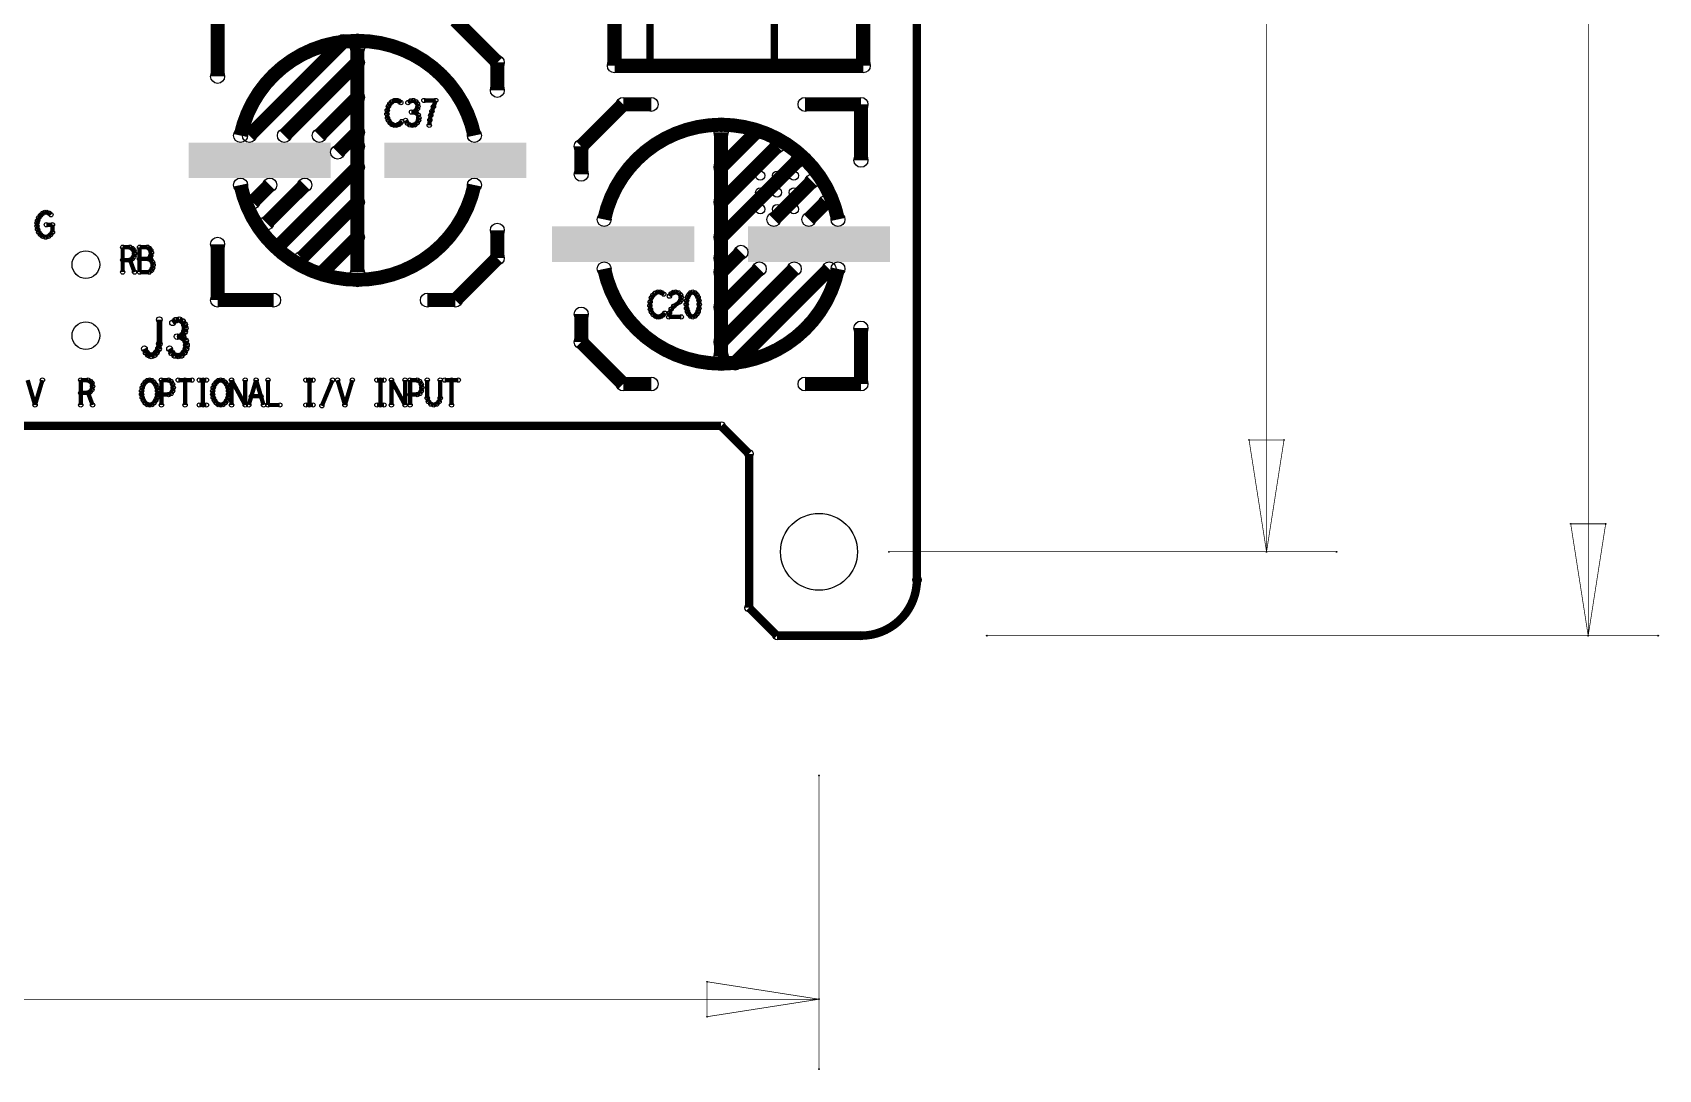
# Model space of a CAD drawing. Extents: x -18 to 115, y -16 to 67.
# Drawn here: x 53.4 to 111.5, y -15.5 to 21.6 of the extents above; entities that cross this region are included whole.
import ezdxf

# ---------------------------------------------------------------- set-up
doc = ezdxf.new("R2010")
doc.units = 0
doc.layers.get('0').update_dxf_attribs({"linetype": 'CONTINUOUS'})
for name, color, linetype in [('BOARD_ART', 7, 'CONTINUOUS'), ('DIMENSION_ART', 2, 'CONTINUOUS'), ('IVSTD1-2-1-2_DRL', 4, 'CONTINUOUS'), ('PASTETOP_ART', 5, 'CONTINUOUS'), ('SILK_TOP_ART', 14, 'CONTINUOUS')]:
    doc.layers.add(name, color=color, linetype=linetype)

# ---------------------------------------------------------------- blocks, each defined once
blk = doc.blocks.new('ROUND_48')
blk.add_circle((0, 0), 0.15)
blk = doc.blocks.new('ROUND_1')
blk.add_circle((0, 0), 0.0127)
blk = doc.blocks.new('RECTANGLE_45')
blk.add_solid([(2.54, 0.635), (2.54, -0.635), (-2.54, 0.635), (-2.54, -0.635)])
blk = doc.blocks.new('ROUND_53')
blk.add_circle((0, 0), 0.25)
blk = doc.blocks.new('ROUND_49')
blk.add_circle((0, 0), 0.102)
blk = doc.blocks.new('ROUND_54')
blk.add_circle((0, 0), 0.13)
blk = doc.blocks.new('ROUND_51')
blk.add_circle((0, 0), 0.0762)
blk = doc.blocks.new('ROUND_28')
blk.add_circle((0, 0), 0.254)
blk = doc.blocks.new('ROUND_67')
blk.add_circle((0, 0), 0.165)
blk = doc.blocks.new('ROUND_68')
blk.add_circle((0, 0), 0.495)
blk = doc.blocks.new('ROUND_6')
blk.add_circle((0, 0), 1.375)

msp = doc.modelspace()

# ---------------------------------------------------------------- linework, layer by layer
at = {"layer": 'BOARD_ART', "const_width": 0.3}
for points in [[(85, 2), (85, 52.5)], [(27, 7.5), (78, 7.5)], [(78, 7.5), (79, 6.5)], [(79, 6.5), (79, 1)], [(79, 1), (80, 0)], [(80, 0), (83, 0)]]:
    msp.add_lwpolyline(points, dxfattribs=at)
msp.add_lwpolyline([(83, 0, 0.4142136), (85, 2)], format="xyb", dxfattribs=at)
at = {"layer": 'DIMENSION_ART', "const_width": 0.0254}
for points in [[(97.5, 29.5313), (97.5, 3)], [(109, 29.5313), (109, 0)], [(96.875, 7), (97.5, 3)], [(98.125, 7), (96.875, 7)], [(97.5, 3), (98.125, 7)], [(108.375, 4), (109, 0)], [(109.625, 4), (108.375, 4)], [(109, 0), (109.625, 4)], [(84, 3), (100, 3)], [(87.5, 0), (111.5, 0)], [(81.5, -5), (81.5, -15.5)], [(81.5, -13), (77.5, -12.375)], [(77.5, -12.375), (77.5, -13.625)], [(47.7867, -13), (81.5, -13)], [(77.5, -13.625), (81.5, -13)]]:
    msp.add_lwpolyline(points, dxfattribs=at)
at = {"layer": 'SILK_TOP_ART'}
for points, const_width in [([(74.19, 35.62), (74.19, 20.38)], 0.508), ([(75.46, 35.62), (75.46, 20.38)], 0.2601), ([(79.905, 35.62), (79.905, 20.38)], 0.2601), ([(83.08, 20.38), (83.08, 35.62)], 0.508), ([(60, 22), (60, 20)], 0.5), ([(68.5, 22), (70, 20.5)], 0.5), ([(64.5, 21.25), (61.1349, 17.8849)], 0.5), ([(65, 21.25), (64.5, 21.25)], 0.5), ([(65, 13), (65, 21)], 0.5), ([(65, 20.5), (62.3849, 17.8849)], 0.5), ([(70, 20.5), (70, 19.5)], 0.5), ([(74.19, 20.38), (83.08, 20.38)], 0.508), ([(65, 19.25), (63.6349, 17.8849)], 0.5), ([(66.3281, 19.139), (66.2328, 19.0945)], 0.1524), ([(66.4128, 19.139), (66.3281, 19.139)], 0.1524), ([(66.4868, 19.1094), (66.4128, 19.139)], 0.1524), ([(66.5503, 19.0649), (66.4868, 19.1094)], 0.1524), ([(66.8996, 19.1242), (66.8043, 19.0649)], 0.1524), ([(66.9948, 19.139), (66.8996, 19.1242)], 0.1524), ([(67.0901, 19.0945), (66.9948, 19.139)], 0.1524), ([(67.7992, 19.139), (67.3758, 19.139)], 0.1524), ([(67.7145, 18.9167), (67.7992, 19.139)], 0.1524), ([(74.5, 19), (73, 17.5)], 0.5), ([(75.5, 19), (74.5, 19)], 0.5), ([(81, 19), (83, 19)], 0.5), ([(83, 19), (83, 17)], 0.5), ([(66.0635, 18.7834), (66.0529, 18.65)], 0.1524), ([(66.0529, 18.65), (66.0741, 18.5167)], 0.1524), ([(66.1058, 18.9316), (66.0635, 18.7834)], 0.1524), ([(66.1588, 19.0205), (66.1058, 18.9316)], 0.1524), ([(66.2328, 19.0945), (66.1588, 19.0205)], 0.1524), ([(67.0266, 18.7241), (66.9313, 18.7241)], 0.1524), ([(67.0266, 18.7241), (67.0901, 18.7686)], 0.1524), ([(67.1007, 18.6945), (67.0266, 18.7241)], 0.1524), ([(67.143, 19.0205), (67.0901, 19.0945)], 0.1524), ([(67.0901, 18.7686), (67.143, 18.8426)], 0.1524), ([(67.1748, 18.6204), (67.1007, 18.6945)], 0.1524), ([(67.1642, 18.9316), (67.143, 19.0205)], 0.1524), ([(67.143, 18.8426), (67.1642, 18.9316)], 0.1524), ([(67.1959, 18.5167), (67.1748, 18.6204)], 0.1524), ([(67.5875, 18.4426), (67.6193, 18.6056)], 0.1524), ([(67.6193, 18.6056), (67.6616, 18.7538)], 0.1524), ([(67.6616, 18.7538), (67.7145, 18.9167)], 0.1524), ([(65, 18), (64.2899, 17.2899)], 0.5), ([(65, 17.5), (65, 18)], 0.5), ([(66.0741, 18.5167), (66.1058, 18.4278)], 0.1524), ([(66.1058, 18.4278), (66.1693, 18.3389)], 0.1524), ([(66.1693, 18.3389), (66.2434, 18.2796)], 0.1524), ([(66.2434, 18.2796), (66.3175, 18.25)], 0.1524), ([(66.3175, 18.25), (66.3916, 18.25)], 0.1524), ([(66.3916, 18.25), (66.4657, 18.2796)], 0.1524), ([(66.4657, 18.2796), (66.5292, 18.3241)], 0.1524), ([(66.5292, 18.3241), (66.5821, 18.3833)], 0.1524), ([(66.7197, 18.4278), (66.7832, 18.3241)], 0.1524), ([(66.7832, 18.3241), (66.8678, 18.2648)], 0.1524), ([(66.8678, 18.2648), (66.9631, 18.25)], 0.1524), ([(66.9631, 18.25), (67.0478, 18.2648)], 0.1524), ([(67.0478, 18.2648), (67.1324, 18.3389)], 0.1524), ([(67.1324, 18.3389), (67.1853, 18.4278)], 0.1524), ([(67.1853, 18.4278), (67.1959, 18.5167)], 0.1524), ([(67.5663, 18.25), (67.5875, 18.4426)], 0.1524), ([(78, 18), (78, 10)], 0.5), ([(78, 16.75), (79.25, 18)], 0.5), ([(73, 17.5), (73, 16.5)], 0.5), ([(78, 15.5), (80, 17.5)], 0.5), ([(65, 16.75), (62.25, 14)], 0.5), ([(78, 14.25), (80.75, 17)], 0.5), ([(61.8651, 16.1151), (61.25, 15.5)], 0.5), ([(63.1151, 16.1151), (61.75, 14.75)], 0.5), ([(79.8849, 14.8849), (81.25, 16.25)], 0.5), ([(65, 15.5), (63, 13.5)], 0.5), ([(81.1349, 14.8849), (81.75, 15.5)], 0.5), ([(53.6693, 15.0353), (53.7328, 15.0945)], 0.1524), ([(53.7328, 15.0945), (53.8175, 15.139)], 0.1524), ([(53.8175, 15.139), (53.8916, 15.139)], 0.1524), ([(53.8916, 15.139), (53.9762, 15.1094)], 0.1524), ([(53.9762, 15.1094), (54.0398, 15.0501)], 0.1524), ([(53.5423, 14.7538), (53.5635, 14.8426)], 0.1524), ([(53.5423, 14.65), (53.5423, 14.7538)], 0.1524), ([(53.5635, 14.5315), (53.5423, 14.65)], 0.1524), ([(53.5635, 14.8426), (53.6058, 14.9464)], 0.1524), ([(53.6058, 14.4278), (53.5635, 14.5315)], 0.1524), ([(53.6058, 14.9464), (53.6693, 15.0353)], 0.1524), ([(53.881, 14.6945), (54.0927, 14.6945)], 0.1524), ([(54.0927, 14.6945), (54.0927, 14.4278)], 0.1524), ([(70, 13.5), (70, 14.5)], 0.5), ([(53.6693, 14.3389), (53.6058, 14.4278)], 0.1524), ([(53.7434, 14.2796), (53.6693, 14.3389)], 0.1524), ([(53.8493, 14.25), (53.7434, 14.2796)], 0.1524), ([(53.9551, 14.2796), (53.8493, 14.25)], 0.1524), ([(54.0292, 14.3389), (53.9551, 14.2796)], 0.1524), ([(54.0927, 14.4278), (54.0292, 14.3389)], 0.1524), ([(56.6058, 13), (56.6058, 13.889)], 0.1524), ([(56.6058, 13.889), (56.8704, 13.889)], 0.1524), ([(56.8704, 13.889), (56.9551, 13.8445)], 0.1524), ([(57.4948, 13.889), (57.2091, 13.889)], 0.1524), ([(57.2091, 13.889), (57.2091, 13)], 0.1524), ([(57.5689, 13.8445), (57.4948, 13.889)], 0.1524), ([(60, 12), (60, 14)], 0.5), ([(65, 14.25), (63.75, 13)], 0.5), ([(78, 13), (78.7101, 13.7101)], 0.5), ([(56.8704, 13.4297), (56.6058, 13.4297)], 0.1524), ([(56.9445, 13.4741), (56.8704, 13.4297)], 0.1524), ([(56.8704, 13.4297), (57.0292, 13)], 0.1524), ([(57.008, 13.5482), (56.9445, 13.4741)], 0.1524), ([(56.9551, 13.8445), (57.008, 13.7853)], 0.1524), ([(57.008, 13.7853), (57.0292, 13.6667)], 0.1524), ([(57.0292, 13.6667), (57.008, 13.5482)], 0.1524), ([(57.5372, 13.4741), (57.2091, 13.4741)], 0.1524), ([(57.5372, 13.4741), (57.5795, 13.5186)], 0.1524), ([(57.6112, 13.4445), (57.5372, 13.4741)], 0.1524), ([(57.6112, 13.7853), (57.5689, 13.8445)], 0.1524), ([(57.5795, 13.5186), (57.6112, 13.5926)], 0.1524), ([(57.6324, 13.6964), (57.6112, 13.7853)], 0.1524), ([(57.6112, 13.5926), (57.6324, 13.6964)], 0.1524), ([(57.6748, 13.3556), (57.6112, 13.4445)], 0.1524), ([(57.6959, 13.2519), (57.6748, 13.3556)], 0.1524), ([(68.5, 12), (70, 13.5)], 0.5), ([(78, 13.5), (78, 13)], 0.5), ([(57.2091, 13), (57.5583, 13)], 0.1524), ([(57.5583, 13), (57.6324, 13.0593)], 0.1524), ([(57.6324, 13.0593), (57.6748, 13.1482)], 0.1524), ([(57.6748, 13.1482), (57.6959, 13.2519)], 0.1524), ([(78, 10.5), (80.6151, 13.1151)], 0.5), ([(78, 11.75), (79.3651, 13.1151)], 0.5), ([(78.5, 9.75), (81.8651, 13.1151)], 0.5), ([(62, 12), (60, 12)], 0.5), ([(67.5, 12), (68.5, 12)], 0.5), ([(75.5588, 12.1705), (75.5058, 12.0816)], 0.1524), ([(75.6328, 12.2445), (75.5588, 12.1705)], 0.1524), ([(75.7281, 12.289), (75.6328, 12.2445)], 0.1524), ([(75.8128, 12.289), (75.7281, 12.289)], 0.1524), ([(75.8868, 12.2594), (75.8128, 12.289)], 0.1524), ([(75.9503, 12.2149), (75.8868, 12.2594)], 0.1524), ([(76.1514, 12.1408), (76.2149, 12.2297)], 0.1524), ([(76.2149, 12.2297), (76.289, 12.2742)], 0.1524), ([(76.289, 12.2742), (76.3737, 12.289)], 0.1524), ([(76.3737, 12.289), (76.4795, 12.2594)], 0.1524), ([(76.4795, 12.2594), (76.5536, 12.1853)], 0.1524), ([(76.5536, 12.1853), (76.5748, 12.0964)], 0.1524), ([(76.8393, 12.1853), (76.797, 12.0964)], 0.1524), ([(76.9028, 12.2594), (76.8393, 12.1853)], 0.1524), ([(76.9875, 12.289), (76.9028, 12.2594)], 0.1524), ([(77.0722, 12.2594), (76.9875, 12.289)], 0.1524), ([(77.1357, 12.1853), (77.0722, 12.2594)], 0.1524), ([(77.178, 12.0964), (77.1357, 12.1853)], 0.1524), ([(73, 10.5), (73, 11.5)], 0.5), ([(75.4635, 11.9334), (75.4529, 11.8)], 0.1524), ([(75.4529, 11.8), (75.4741, 11.6667)], 0.1524), ([(75.5058, 12.0816), (75.4635, 11.9334)], 0.1524), ([(75.4741, 11.6667), (75.5058, 11.5778)], 0.1524), ([(75.5058, 11.5778), (75.5693, 11.4889)], 0.1524), ([(76.2149, 11.6815), (76.1514, 11.5333)], 0.1524), ([(76.3102, 11.7852), (76.2149, 11.6815)], 0.1524), ([(76.5218, 11.9334), (76.3102, 11.7852)], 0.1524), ([(76.5642, 12.0075), (76.5218, 11.9334)], 0.1524), ([(76.5748, 12.0964), (76.5642, 12.0075)], 0.1524), ([(76.7652, 11.9778), (76.7547, 11.8445)], 0.1524), ([(76.7547, 11.8445), (76.7652, 11.7111)], 0.1524), ([(76.797, 12.0964), (76.7652, 11.9778)], 0.1524), ([(76.7652, 11.7111), (76.797, 11.5926)], 0.1524), ([(76.797, 11.5926), (76.8393, 11.5037)], 0.1524), ([(77.1357, 11.5037), (77.178, 11.5926)], 0.1524), ([(77.2098, 11.9778), (77.178, 12.0964)], 0.1524), ([(77.178, 11.5926), (77.2098, 11.7111)], 0.1524), ([(77.2203, 11.8445), (77.2098, 11.9778)], 0.1524), ([(77.2098, 11.7111), (77.2203, 11.8445)], 0.1524), ([(57.9167, 10.4333), (57.9167, 11.3)], 0.2032), ([(58.5103, 11.2783), (58.3903, 11.1917)], 0.2032), ([(58.6303, 11.3), (58.5103, 11.2783)], 0.2032), ([(58.7503, 11.235), (58.6303, 11.3)], 0.2032), ([(58.817, 11.1267), (58.7503, 11.235)], 0.2032), ([(58.8437, 10.9967), (58.817, 11.1267)], 0.2032), ([(58.817, 10.8666), (58.8437, 10.9967)], 0.2032), ([(75.5693, 11.4889), (75.6434, 11.4296)], 0.1524), ([(75.6434, 11.4296), (75.7175, 11.4)], 0.1524), ([(75.7175, 11.4), (75.7916, 11.4)], 0.1524), ([(75.7916, 11.4), (75.8657, 11.4296)], 0.1524), ([(75.8657, 11.4296), (75.9292, 11.4741)], 0.1524), ([(75.9292, 11.4741), (75.9821, 11.5333)], 0.1524), ([(76.1514, 11.5333), (76.1302, 11.4)], 0.1524), ([(76.1302, 11.4), (76.5748, 11.4)], 0.1524), ([(76.8393, 11.5037), (76.9028, 11.4296)], 0.1524), ([(76.9028, 11.4296), (76.9875, 11.4)], 0.1524), ([(76.9875, 11.4), (77.0722, 11.4296)], 0.1524), ([(77.0722, 11.4296), (77.1357, 11.5037)], 0.1524), ([(83, 9), (83, 11)], 0.5), ([(57.89, 10.26), (57.9167, 10.4333)], 0.2032), ([(58.6703, 10.6933), (58.5503, 10.6933)], 0.2032), ([(58.6703, 10.6933), (58.7503, 10.7583)], 0.2032), ([(58.7637, 10.65), (58.6703, 10.6933)], 0.2032), ([(58.7503, 10.7583), (58.817, 10.8666)], 0.2032), ([(58.857, 10.5416), (58.7637, 10.65)], 0.2032), ([(58.8837, 10.39), (58.857, 10.5416)], 0.2032), ([(58.8703, 10.26), (58.8837, 10.39)], 0.2032), ([(74.5, 9), (73, 10.5)], 0.5), ([(57.3833, 10.26), (57.45, 10.13)], 0.2032), ([(57.45, 10.13), (57.53, 10.0433)], 0.2032), ([(57.53, 10.0433), (57.6233, 10)], 0.2032), ([(57.6233, 10), (57.73, 10.0433)], 0.2032), ([(57.73, 10.0433), (57.81, 10.13)], 0.2032), ([(57.81, 10.13), (57.89, 10.26)], 0.2032), ([(58.2837, 10.26), (58.3637, 10.1083)], 0.2032), ([(58.3637, 10.1083), (58.4703, 10.0217)], 0.2032), ([(58.4703, 10.0217), (58.5903, 10)], 0.2032), ([(58.5903, 10), (58.697, 10.0217)], 0.2032), ([(58.697, 10.0217), (58.8037, 10.13)], 0.2032), ([(58.8037, 10.13), (58.8703, 10.26)], 0.2032), ([(78, 9.75), (78.5, 9.75)], 0.5), ([(53.2079, 9.139), (53.4725, 8.25)], 0.1524), ([(53.4725, 8.25), (53.7371, 9.139)], 0.1524), ([(55.1058, 8.25), (55.1058, 9.139)], 0.1524), ([(55.1058, 9.139), (55.3704, 9.139)], 0.1524), ([(55.3704, 8.6797), (55.1058, 8.6797)], 0.1524), ([(55.3704, 9.139), (55.4551, 9.0945)], 0.1524), ([(55.4445, 8.7241), (55.3704, 8.6797)], 0.1524), ([(55.3704, 8.6797), (55.5292, 8.25)], 0.1524), ([(55.508, 8.7982), (55.4445, 8.7241)], 0.1524), ([(55.4551, 9.0945), (55.508, 9.0353)], 0.1524), ([(55.508, 9.0353), (55.5292, 8.9167)], 0.1524), ([(55.5292, 8.9167), (55.508, 8.7982)], 0.1524), ([(57.2817, 8.7538), (57.3029, 8.8723)], 0.1524), ([(57.2817, 8.6352), (57.2817, 8.7538)], 0.1524), ([(57.3029, 8.8723), (57.3452, 8.976)], 0.1524), ([(57.3452, 8.976), (57.4088, 9.0649)], 0.1524), ([(57.4088, 9.0649), (57.4828, 9.1242)], 0.1524), ([(57.4828, 9.1242), (57.5675, 9.139)], 0.1524), ([(57.5675, 9.139), (57.6522, 9.1242)], 0.1524), ([(57.6522, 9.1242), (57.7262, 9.0649)], 0.1524), ([(57.7262, 9.0649), (57.7898, 8.976)], 0.1524), ([(57.7898, 8.976), (57.8321, 8.8723)], 0.1524), ([(57.8321, 8.8723), (57.8533, 8.7538)], 0.1524), ([(57.8533, 8.7538), (57.8533, 8.6352)], 0.1524), ([(57.9908, 8.25), (57.9908, 9.139)], 0.1524), ([(57.9908, 9.139), (58.2448, 9.139)], 0.1524), ([(58.2448, 9.139), (58.3295, 9.0945)], 0.1524), ([(58.3401, 8.6649), (58.2448, 8.6204)], 0.1524), ([(58.3295, 9.0945), (58.393, 8.9908)], 0.1524), ([(58.393, 8.7538), (58.3401, 8.6649)], 0.1524), ([(58.393, 8.9908), (58.4142, 8.8723)], 0.1524), ([(58.4142, 8.8723), (58.393, 8.7538)], 0.1524), ([(58.5941, 9.139), (59.0809, 9.139)], 0.1524), ([(58.8375, 9.139), (58.8375, 8.25)], 0.1524), ([(59.3455, 9.139), (59.5995, 9.139)], 0.1524), ([(59.4725, 9.139), (59.4725, 8.25)], 0.1524), ([(59.8217, 8.7538), (59.8429, 8.8723)], 0.1524), ([(59.8217, 8.6352), (59.8217, 8.7538)], 0.1524), ([(59.8429, 8.8723), (59.8852, 8.976)], 0.1524), ([(59.8852, 8.976), (59.9488, 9.0649)], 0.1524), ([(59.9488, 9.0649), (60.0228, 9.1242)], 0.1524), ([(60.0228, 9.1242), (60.1075, 9.139)], 0.1524), ([(60.1075, 9.139), (60.1922, 9.1242)], 0.1524), ([(60.1922, 9.1242), (60.2662, 9.0649)], 0.1524), ([(60.2662, 9.0649), (60.3298, 8.976)], 0.1524), ([(60.3298, 8.976), (60.3721, 8.8723)], 0.1524), ([(60.3721, 8.8723), (60.3933, 8.7538)], 0.1524), ([(60.3933, 8.7538), (60.3933, 8.6352)], 0.1524), ([(60.4991, 8.25), (60.4991, 9.139)], 0.1524), ([(60.4991, 9.139), (60.9859, 8.25)], 0.1524), ([(60.9859, 8.25), (60.9859, 9.139)], 0.1524), ([(61.1129, 8.25), (61.3775, 9.139)], 0.1524), ([(61.3775, 9.139), (61.6421, 8.25)], 0.1524), ([(61.8008, 9.139), (61.8008, 8.25)], 0.1524), ([(63.1555, 9.139), (63.4095, 9.139)], 0.1524), ([(63.2825, 9.139), (63.2825, 8.25)], 0.1524), ([(63.727, 8.2204), (64.108, 9.139)], 0.1524), ([(64.2879, 9.139), (64.5525, 8.25)], 0.1524), ([(64.5525, 8.25), (64.8171, 9.139)], 0.1524), ([(65.6955, 9.139), (65.9495, 9.139)], 0.1524), ([(65.8225, 9.139), (65.8225, 8.25)], 0.1524), ([(66.2141, 8.25), (66.2141, 9.139)], 0.1524), ([(66.2141, 9.139), (66.7009, 8.25)], 0.1524), ([(66.7009, 8.25), (66.7009, 9.139)], 0.1524), ([(66.8808, 8.25), (66.8808, 9.139)], 0.1524), ([(66.8808, 9.139), (67.1348, 9.139)], 0.1524), ([(67.1348, 9.139), (67.2195, 9.0945)], 0.1524), ([(67.2301, 8.6649), (67.1348, 8.6204)], 0.1524), ([(67.2195, 9.0945), (67.283, 8.9908)], 0.1524), ([(67.283, 8.7538), (67.2301, 8.6649)], 0.1524), ([(67.283, 8.9908), (67.3042, 8.8723)], 0.1524), ([(67.3042, 8.8723), (67.283, 8.7538)], 0.1524), ([(67.4947, 9.139), (67.4947, 8.5019)], 0.1524), ([(67.9603, 8.5019), (67.9603, 9.139)], 0.1524), ([(68.1191, 9.139), (68.6059, 9.139)], 0.1524), ([(68.3625, 9.139), (68.3625, 8.25)], 0.1524), ([(75.5, 9), (74.5, 9)], 0.5), ([(81, 9), (83, 9)], 0.5), ([(57.3029, 8.5167), (57.2817, 8.6352)], 0.1524), ([(57.3452, 8.413), (57.3029, 8.5167)], 0.1524), ([(57.4088, 8.3241), (57.3452, 8.413)], 0.1524), ([(57.4828, 8.2648), (57.4088, 8.3241)], 0.1524), ([(57.5675, 8.25), (57.4828, 8.2648)], 0.1524), ([(57.6522, 8.2648), (57.5675, 8.25)], 0.1524), ([(57.7262, 8.3241), (57.6522, 8.2648)], 0.1524), ([(57.7898, 8.413), (57.7262, 8.3241)], 0.1524), ([(57.8321, 8.5167), (57.7898, 8.413)], 0.1524), ([(57.8533, 8.6352), (57.8321, 8.5167)], 0.1524), ([(58.2448, 8.6204), (57.9908, 8.6204)], 0.1524), ([(59.3455, 8.25), (59.5995, 8.25)], 0.1524), ([(59.8429, 8.5167), (59.8217, 8.6352)], 0.1524), ([(59.8852, 8.413), (59.8429, 8.5167)], 0.1524), ([(59.9488, 8.3241), (59.8852, 8.413)], 0.1524), ([(60.0228, 8.2648), (59.9488, 8.3241)], 0.1524), ([(60.1075, 8.25), (60.0228, 8.2648)], 0.1524), ([(60.1922, 8.2648), (60.1075, 8.25)], 0.1524), ([(60.2662, 8.3241), (60.1922, 8.2648)], 0.1524), ([(60.3298, 8.413), (60.2662, 8.3241)], 0.1524), ([(60.3721, 8.5167), (60.3298, 8.413)], 0.1524), ([(60.3933, 8.6352), (60.3721, 8.5167)], 0.1524), ([(61.5468, 8.5611), (61.2082, 8.5611)], 0.1524), ([(61.8008, 8.25), (62.2242, 8.25)], 0.1524), ([(63.1555, 8.25), (63.4095, 8.25)], 0.1524), ([(65.6955, 8.25), (65.9495, 8.25)], 0.1524), ([(67.1348, 8.6204), (66.8808, 8.6204)], 0.1524), ([(67.4947, 8.5019), (67.537, 8.3685)], 0.1524), ([(67.537, 8.3685), (67.6217, 8.2796)], 0.1524), ([(67.6217, 8.2796), (67.7275, 8.25)], 0.1524), ([(67.7275, 8.25), (67.8333, 8.2796)], 0.1524), ([(67.8333, 8.2796), (67.918, 8.3685)], 0.1524), ([(67.918, 8.3685), (67.9603, 8.5019)], 0.1524)]:
    msp.add_lwpolyline(points, dxfattribs=dict(at, const_width=const_width))
at = {"layer": 'SILK_TOP_ART', "const_width": 0.5}
for points in [[(65, 21.272, 0.3543439), (60.8207, 17.8849)], [(69.1793, 17.8849, 0.3543439), (65, 21.272)], [(78, 18.272, 0.3543439), (73.8207, 14.8849)], [(82.1793, 14.8849, 0.3543439), (78, 18.272)], [(60.8207, 16.1151, 0.3543439), (65, 12.728)], [(65, 12.728, 0.3543439), (69.1793, 16.1151)], [(73.8207, 13.1151, 0.3543439), (78, 9.728)], [(78, 9.728, 0.3543439), (82.1793, 13.1151)]]:
    msp.add_lwpolyline(points, format="xyb", dxfattribs=at)

# ---------------------------------------------------------------- block references
at = {"layer": 'BOARD_ART'}
for p in [(78, 7.5), (79, 6.5), (85, 2), (85, 2), (79, 1), (80, 0), (83, 0), (83, 0)]:
    msp.add_blockref('ROUND_48', p, dxfattribs=at)
at = {"layer": 'DIMENSION_ART'}
for p in [(96.875, 7), (96.875, 7), (98.125, 7), (108.375, 4), (108.375, 4), (109.625, 4), (84, 3), (97.5, 3), (97.5, 3), (100, 3), (87.5, 0), (109, 0), (109, 0), (111.5, 0), (81.5, -5), (77.5, -12.375), (81.5, -13), (81.5, -13), (77.5, -13.625), (77.5, -13.625), (81.5, -15.5)]:
    msp.add_blockref('ROUND_1', p, dxfattribs=at)
at = {"layer": 'IVSTD1-2-1-2_DRL'}
for name, p in [('ROUND_67', (79.4, 16.45)), ('ROUND_67', (80, 16.45)), ('ROUND_67', (80.6, 16.45)), ('ROUND_67', (79.4, 15.85)), ('ROUND_67', (80, 15.85)), ('ROUND_67', (80.6, 15.85)), ('ROUND_67', (79.4, 15.25)), ('ROUND_67', (80, 15.25)), ('ROUND_67', (80.6, 15.25)), ('ROUND_68', (55.29, 13.27)), ('ROUND_68', (55.29, 10.73)), ('ROUND_6', (81.5, 3))]:
    msp.add_blockref(name, p, dxfattribs=at)
at = {"layer": 'PASTETOP_ART'}
for p in [(61.5, 17), (68.5, 17), (74.5, 14), (81.5, 14)]:
    msp.add_blockref('RECTANGLE_45', p, dxfattribs=at)
at = {"layer": 'SILK_TOP_ART'}
for name, p in [('ROUND_53', (65, 21.272)), ('ROUND_53', (65, 21.272)), ('ROUND_53', (64.5, 21.25)), ('ROUND_53', (65, 21.25)), ('ROUND_53', (65, 21)), ('ROUND_53', (65, 20.5)), ('ROUND_53', (70, 20.5)), ('ROUND_28', (74.19, 20.38)), ('ROUND_54', (75.46, 20.38)), ('ROUND_54', (79.905, 20.38)), ('ROUND_28', (83.08, 20.38)), ('ROUND_53', (60, 20)), ('ROUND_53', (65, 19.25)), ('ROUND_51', (66.3281, 19.139)), ('ROUND_51', (66.4128, 19.139)), ('ROUND_51', (66.4868, 19.1094)), ('ROUND_51', (66.8996, 19.1242)), ('ROUND_51', (66.9948, 19.139)), ('ROUND_51', (67.3758, 19.139)), ('ROUND_51', (67.7992, 19.139)), ('ROUND_53', (70, 19.5)), ('ROUND_53', (74.5, 19)), ('ROUND_53', (75.5, 19)), ('ROUND_53', (81, 19)), ('ROUND_53', (83, 19)), ('ROUND_51', (66.0529, 18.65)), ('ROUND_51', (66.0635, 18.7834)), ('ROUND_51', (66.1058, 18.9316)), ('ROUND_51', (66.1588, 19.0205)), ('ROUND_51', (66.2328, 19.0945)), ('ROUND_51', (66.5503, 19.0649)), ('ROUND_51', (66.8043, 19.0649)), ('ROUND_51', (66.9313, 18.7241)), ('ROUND_51', (67.0266, 18.7241)), ('ROUND_51', (67.0266, 18.7241)), ('ROUND_51', (67.0901, 19.0945)), ('ROUND_51', (67.0901, 18.7686)), ('ROUND_51', (67.1007, 18.6945)), ('ROUND_51', (67.143, 19.0205)), ('ROUND_51', (67.143, 18.8426)), ('ROUND_51', (67.1642, 18.9316)), ('ROUND_51', (67.1748, 18.6204)), ('ROUND_51', (67.6193, 18.6056)), ('ROUND_51', (67.6616, 18.7538)), ('ROUND_51', (67.7145, 18.9167)), ('ROUND_53', (60.8207, 17.8849)), ('ROUND_53', (61.1349, 17.8849)), ('ROUND_53', (62.3849, 17.8849)), ('ROUND_53', (63.6349, 17.8849)), ('ROUND_53', (65, 18)), ('ROUND_51', (66.0741, 18.5167)), ('ROUND_51', (66.1058, 18.4278)), ('ROUND_51', (66.1693, 18.3389)), ('ROUND_51', (66.2434, 18.2796)), ('ROUND_51', (66.3175, 18.25)), ('ROUND_51', (66.3916, 18.25)), ('ROUND_51', (66.4657, 18.2796)), ('ROUND_51', (66.5292, 18.3241)), ('ROUND_51', (66.5821, 18.3833)), ('ROUND_51', (66.7197, 18.4278)), ('ROUND_51', (66.7832, 18.3241)), ('ROUND_51', (66.8678, 18.2648)), ('ROUND_51', (66.9631, 18.25)), ('ROUND_51', (67.0478, 18.2648)), ('ROUND_51', (67.1324, 18.3389)), ('ROUND_51', (67.1853, 18.4278)), ('ROUND_51', (67.1959, 18.5167)), ('ROUND_51', (67.5663, 18.25)), ('ROUND_51', (67.5875, 18.4426)), ('ROUND_53', (69.1793, 17.8849)), ('ROUND_53', (78, 18.272)), ('ROUND_53', (78, 18.272)), ('ROUND_53', (78, 18)), ('ROUND_53', (79.25, 18)), ('ROUND_53', (64.2899, 17.2899)), ('ROUND_53', (65, 17.5)), ('ROUND_53', (73, 17.5)), ('ROUND_53', (80, 17.5)), ('ROUND_53', (65, 16.75)), ('ROUND_53', (78, 16.75)), ('ROUND_53', (80.75, 17)), ('ROUND_53', (83, 17)), ('ROUND_53', (60.8207, 16.1151)), ('ROUND_53', (61.8651, 16.1151)), ('ROUND_53', (63.1151, 16.1151)), ('ROUND_53', (69.1793, 16.1151)), ('ROUND_53', (73, 16.5)), ('ROUND_53', (81.25, 16.25)), ('ROUND_53', (61.25, 15.5)), ('ROUND_53', (65, 15.5)), ('ROUND_53', (78, 15.5)), ('ROUND_53', (81.75, 15.5)), ('ROUND_51', (53.7328, 15.0945)), ('ROUND_51', (53.8175, 15.139)), ('ROUND_51', (53.8916, 15.139)), ('ROUND_51', (53.9762, 15.1094)), ('ROUND_51', (54.0398, 15.0501)), ('ROUND_53', (73.8207, 14.8849)), ('ROUND_53', (79.8849, 14.8849)), ('ROUND_53', (81.1349, 14.8849)), ('ROUND_53', (82.1793, 14.8849)), ('ROUND_51', (53.5423, 14.7538)), ('ROUND_51', (53.5423, 14.65)), ('ROUND_51', (53.5635, 14.8426)), ('ROUND_51', (53.5635, 14.5315)), ('ROUND_51', (53.6058, 14.9464)), ('ROUND_51', (53.6693, 15.0353)), ('ROUND_51', (53.881, 14.6945)), ('ROUND_51', (54.0927, 14.6945)), ('ROUND_53', (61.75, 14.75)), ('ROUND_53', (70, 14.5)), ('ROUND_51', (53.6058, 14.4278)), ('ROUND_51', (53.6693, 14.3389)), ('ROUND_51', (53.7434, 14.2796)), ('ROUND_51', (53.8493, 14.25)), ('ROUND_51', (53.9551, 14.2796)), ('ROUND_51', (54.0292, 14.3389)), ('ROUND_51', (54.0927, 14.4278)), ('ROUND_51', (56.6058, 13.889)), ('ROUND_51', (56.8704, 13.889)), ('ROUND_51', (57.2091, 13.889)), ('ROUND_51', (57.4948, 13.889)), ('ROUND_53', (60, 14)), ('ROUND_53', (62.25, 14)), ('ROUND_53', (65, 14.25)), ('ROUND_53', (78, 14.25)), ('ROUND_53', (78.7101, 13.7101)), ('ROUND_51', (56.6058, 13.4297)), ('ROUND_51', (56.8704, 13.4297)), ('ROUND_51', (56.8704, 13.4297)), ('ROUND_51', (56.9445, 13.4741)), ('ROUND_51', (56.9551, 13.8445)), ('ROUND_51', (57.008, 13.7853)), ('ROUND_51', (57.008, 13.5482)), ('ROUND_51', (57.0292, 13.6667)), ('ROUND_51', (57.2091, 13.4741)), ('ROUND_51', (57.5372, 13.4741)), ('ROUND_51', (57.5372, 13.4741)), ('ROUND_51', (57.5689, 13.8445)), ('ROUND_51', (57.5795, 13.5186)), ('ROUND_51', (57.6112, 13.7853)), ('ROUND_51', (57.6112, 13.5926)), ('ROUND_51', (57.6112, 13.4445)), ('ROUND_51', (57.6324, 13.6964)), ('ROUND_51', (57.6748, 13.3556)), ('ROUND_53', (63, 13.5)), ('ROUND_53', (70, 13.5)), ('ROUND_53', (78, 13.5)), ('ROUND_51', (56.6058, 13)), ('ROUND_51', (57.0292, 13)), ('ROUND_51', (57.2091, 13)), ('ROUND_51', (57.5583, 13)), ('ROUND_51', (57.6324, 13.0593)), ('ROUND_51', (57.6748, 13.1482)), ('ROUND_51', (57.6959, 13.2519)), ('ROUND_53', (63.75, 13)), ('ROUND_53', (65, 13)), ('ROUND_53', (65, 12.728)), ('ROUND_53', (65, 12.728)), ('ROUND_53', (73.8207, 13.1151)), ('ROUND_53', (78, 13)), ('ROUND_53', (79.3651, 13.1151)), ('ROUND_53', (80.6151, 13.1151)), ('ROUND_53', (81.8651, 13.1151)), ('ROUND_53', (82.1793, 13.1151)), ('ROUND_53', (60, 12)), ('ROUND_53', (62, 12)), ('ROUND_53', (67.5, 12)), ('ROUND_53', (68.5, 12)), ('ROUND_51', (75.5588, 12.1705)), ('ROUND_51', (75.6328, 12.2445)), ('ROUND_51', (75.7281, 12.289)), ('ROUND_51', (75.8128, 12.289)), ('ROUND_51', (75.8868, 12.2594)), ('ROUND_51', (75.9503, 12.2149)), ('ROUND_51', (76.1514, 12.1408)), ('ROUND_51', (76.2149, 12.2297)), ('ROUND_51', (76.289, 12.2742)), ('ROUND_51', (76.3737, 12.289)), ('ROUND_51', (76.4795, 12.2594)), ('ROUND_51', (76.5536, 12.1853)), ('ROUND_51', (76.8393, 12.1853)), ('ROUND_51', (76.9028, 12.2594)), ('ROUND_51', (76.9875, 12.289)), ('ROUND_51', (76.9875, 12.289)), ('ROUND_51', (77.0722, 12.2594)), ('ROUND_51', (77.1357, 12.1853)), ('ROUND_53', (73, 11.5)), ('ROUND_51', (75.4529, 11.8)), ('ROUND_51', (75.4635, 11.9334)), ('ROUND_51', (75.4741, 11.6667)), ('ROUND_51', (75.5058, 12.0816)), ('ROUND_51', (75.5058, 11.5778)), ('ROUND_51', (76.2149, 11.6815)), ('ROUND_51', (76.3102, 11.7852)), ('ROUND_51', (76.5218, 11.9334)), ('ROUND_51', (76.5642, 12.0075)), ('ROUND_51', (76.5748, 12.0964)), ('ROUND_51', (76.7547, 11.8445)), ('ROUND_51', (76.7652, 11.9778)), ('ROUND_51', (76.7652, 11.7111)), ('ROUND_51', (76.797, 12.0964)), ('ROUND_51', (76.797, 11.5926)), ('ROUND_51', (77.178, 12.0964)), ('ROUND_51', (77.178, 11.5926)), ('ROUND_51', (77.2098, 11.9778)), ('ROUND_51', (77.2098, 11.7111)), ('ROUND_51', (77.2203, 11.8445)), ('ROUND_53', (78, 11.75)), ('ROUND_49', (57.9167, 11.3)), ('ROUND_49', (58.3903, 11.1917)), ('ROUND_49', (58.5103, 11.2783)), ('ROUND_49', (58.6303, 11.3)), ('ROUND_49', (58.7503, 11.235)), ('ROUND_49', (58.817, 11.1267)), ('ROUND_49', (58.8437, 10.9967)), ('ROUND_51', (75.5693, 11.4889)), ('ROUND_51', (75.6434, 11.4296)), ('ROUND_51', (75.7175, 11.4)), ('ROUND_51', (75.7916, 11.4)), ('ROUND_51', (75.8657, 11.4296)), ('ROUND_51', (75.9292, 11.4741)), ('ROUND_51', (75.9821, 11.5333)), ('ROUND_51', (76.1302, 11.4)), ('ROUND_51', (76.1514, 11.5333)), ('ROUND_51', (76.5748, 11.4)), ('ROUND_51', (76.8393, 11.5037)), ('ROUND_51', (76.9028, 11.4296)), ('ROUND_51', (76.9875, 11.4)), ('ROUND_51', (77.0722, 11.4296)), ('ROUND_51', (77.1357, 11.5037)), ('ROUND_53', (83, 11)), ('ROUND_49', (57.9167, 10.4333)), ('ROUND_49', (58.5503, 10.6933)), ('ROUND_49', (58.6703, 10.6933)), ('ROUND_49', (58.6703, 10.6933)), ('ROUND_49', (58.7503, 10.7583)), ('ROUND_49', (58.7637, 10.65)), ('ROUND_49', (58.817, 10.8666)), ('ROUND_49', (58.857, 10.5416)), ('ROUND_49', (58.8837, 10.39)), ('ROUND_53', (73, 10.5)), ('ROUND_53', (78, 10.5)), ('ROUND_49', (57.3833, 10.26)), ('ROUND_49', (57.45, 10.13)), ('ROUND_49', (57.53, 10.0433)), ('ROUND_49', (57.6233, 10)), ('ROUND_49', (57.73, 10.0433)), ('ROUND_49', (57.81, 10.13)), ('ROUND_49', (57.89, 10.26)), ('ROUND_49', (58.2837, 10.26)), ('ROUND_49', (58.3637, 10.1083)), ('ROUND_49', (58.4703, 10.0217)), ('ROUND_49', (58.5903, 10)), ('ROUND_49', (58.697, 10.0217)), ('ROUND_49', (58.8037, 10.13)), ('ROUND_49', (58.8703, 10.26)), ('ROUND_53', (78, 10)), ('ROUND_53', (78, 9.75)), ('ROUND_53', (78, 9.728)), ('ROUND_53', (78, 9.728)), ('ROUND_53', (78.5, 9.75)), ('ROUND_51', (53.7371, 9.139)), ('ROUND_51', (55.1058, 9.139)), ('ROUND_51', (55.1058, 8.6797)), ('ROUND_51', (55.3704, 9.139)), ('ROUND_51', (55.3704, 8.6797)), ('ROUND_51', (55.3704, 8.6797)), ('ROUND_51', (55.4445, 8.7241)), ('ROUND_51', (55.4551, 9.0945)), ('ROUND_51', (55.508, 9.0353)), ('ROUND_51', (55.508, 8.7982)), ('ROUND_51', (55.5292, 8.9167)), ('ROUND_51', (57.2817, 8.7538)), ('ROUND_51', (57.3029, 8.8723)), ('ROUND_51', (57.3452, 8.976)), ('ROUND_51', (57.4088, 9.0649)), ('ROUND_51', (57.4828, 9.1242)), ('ROUND_51', (57.5675, 9.139)), ('ROUND_51', (57.6522, 9.1242)), ('ROUND_51', (57.7262, 9.0649)), ('ROUND_51', (57.7898, 8.976)), ('ROUND_51', (57.8321, 8.8723)), ('ROUND_51', (57.8533, 8.7538)), ('ROUND_51', (57.9908, 9.139)), ('ROUND_51', (58.2448, 9.139)), ('ROUND_51', (58.3295, 9.0945)), ('ROUND_51', (58.3401, 8.6649)), ('ROUND_51', (58.393, 8.9908)), ('ROUND_51', (58.393, 8.7538)), ('ROUND_51', (58.4142, 8.8723)), ('ROUND_51', (58.5941, 9.139)), ('ROUND_51', (58.8375, 9.139)), ('ROUND_51', (59.0809, 9.139)), ('ROUND_51', (59.3455, 9.139)), ('ROUND_51', (59.4725, 9.139)), ('ROUND_51', (59.5995, 9.139)), ('ROUND_51', (59.8217, 8.7538)), ('ROUND_51', (59.8429, 8.8723)), ('ROUND_51', (59.8852, 8.976)), ('ROUND_51', (59.9488, 9.0649)), ('ROUND_51', (60.0228, 9.1242)), ('ROUND_51', (60.1075, 9.139)), ('ROUND_51', (60.1922, 9.1242)), ('ROUND_51', (60.2662, 9.0649)), ('ROUND_51', (60.3298, 8.976)), ('ROUND_51', (60.3721, 8.8723)), ('ROUND_51', (60.3933, 8.7538)), ('ROUND_51', (60.4991, 9.139)), ('ROUND_51', (60.9859, 9.139)), ('ROUND_51', (61.3775, 9.139)), ('ROUND_51', (61.8008, 9.139)), ('ROUND_51', (63.1555, 9.139)), ('ROUND_51', (63.2825, 9.139)), ('ROUND_51', (63.4095, 9.139)), ('ROUND_51', (64.108, 9.139)), ('ROUND_51', (64.2879, 9.139)), ('ROUND_51', (64.8171, 9.139)), ('ROUND_51', (65.6955, 9.139)), ('ROUND_51', (65.8225, 9.139)), ('ROUND_51', (65.9495, 9.139)), ('ROUND_51', (66.2141, 9.139)), ('ROUND_51', (66.7009, 9.139)), ('ROUND_51', (66.8808, 9.139)), ('ROUND_51', (67.1348, 9.139)), ('ROUND_51', (67.2195, 9.0945)), ('ROUND_51', (67.2301, 8.6649)), ('ROUND_51', (67.283, 8.9908)), ('ROUND_51', (67.283, 8.7538)), ('ROUND_51', (67.3042, 8.8723)), ('ROUND_51', (67.4947, 9.139)), ('ROUND_51', (67.9603, 9.139)), ('ROUND_51', (68.1191, 9.139)), ('ROUND_51', (68.3625, 9.139)), ('ROUND_51', (68.6059, 9.139)), ('ROUND_53', (74.5, 9)), ('ROUND_53', (75.5, 9)), ('ROUND_53', (81, 9)), ('ROUND_53', (83, 9)), ('ROUND_51', (53.4725, 8.25)), ('ROUND_51', (55.1058, 8.25)), ('ROUND_51', (55.5292, 8.25)), ('ROUND_51', (57.2817, 8.6352)), ('ROUND_51', (57.3029, 8.5167)), ('ROUND_51', (57.3452, 8.413)), ('ROUND_51', (57.4088, 8.3241)), ('ROUND_51', (57.4828, 8.2648)), ('ROUND_51', (57.5675, 8.25)), ('ROUND_51', (57.5675, 8.25)), ('ROUND_51', (57.6522, 8.2648)), ('ROUND_51', (57.7262, 8.3241)), ('ROUND_51', (57.7898, 8.413)), ('ROUND_51', (57.8321, 8.5167)), ('ROUND_51', (57.8533, 8.6352)), ('ROUND_51', (57.9908, 8.6204)), ('ROUND_51', (57.9908, 8.25)), ('ROUND_51', (58.2448, 8.6204)), ('ROUND_51', (58.8375, 8.25)), ('ROUND_51', (59.3455, 8.25)), ('ROUND_51', (59.4725, 8.25)), ('ROUND_51', (59.5995, 8.25)), ('ROUND_51', (59.8217, 8.6352)), ('ROUND_51', (59.8429, 8.5167)), ('ROUND_51', (59.8852, 8.413)), ('ROUND_51', (59.9488, 8.3241)), ('ROUND_51', (60.0228, 8.2648)), ('ROUND_51', (60.1075, 8.25)), ('ROUND_51', (60.1075, 8.25)), ('ROUND_51', (60.1922, 8.2648)), ('ROUND_51', (60.2662, 8.3241)), ('ROUND_51', (60.3298, 8.413)), ('ROUND_51', (60.3721, 8.5167)), ('ROUND_51', (60.3933, 8.6352)), ('ROUND_51', (60.4991, 8.25)), ('ROUND_51', (60.9859, 8.25)), ('ROUND_51', (61.1129, 8.25)), ('ROUND_51', (61.2082, 8.5611)), ('ROUND_51', (61.5468, 8.5611)), ('ROUND_51', (61.6421, 8.25)), ('ROUND_51', (61.8008, 8.25)), ('ROUND_51', (62.2242, 8.25)), ('ROUND_51', (63.1555, 8.25)), ('ROUND_51', (63.2825, 8.25)), ('ROUND_51', (63.4095, 8.25)), ('ROUND_51', (63.727, 8.2204)), ('ROUND_51', (64.5525, 8.25)), ('ROUND_51', (65.6955, 8.25)), ('ROUND_51', (65.8225, 8.25)), ('ROUND_51', (65.9495, 8.25)), ('ROUND_51', (66.2141, 8.25)), ('ROUND_51', (66.7009, 8.25)), ('ROUND_51', (66.8808, 8.6204)), ('ROUND_51', (66.8808, 8.25)), ('ROUND_51', (67.1348, 8.6204)), ('ROUND_51', (67.4947, 8.5019)), ('ROUND_51', (67.537, 8.3685)), ('ROUND_51', (67.6217, 8.2796)), ('ROUND_51', (67.7275, 8.25)), ('ROUND_51', (67.8333, 8.2796)), ('ROUND_51', (67.918, 8.3685)), ('ROUND_51', (67.9603, 8.5019)), ('ROUND_51', (68.3625, 8.25))]:
    msp.add_blockref(name, p, dxfattribs=at)

doc.saveas('drawing.dxf')
